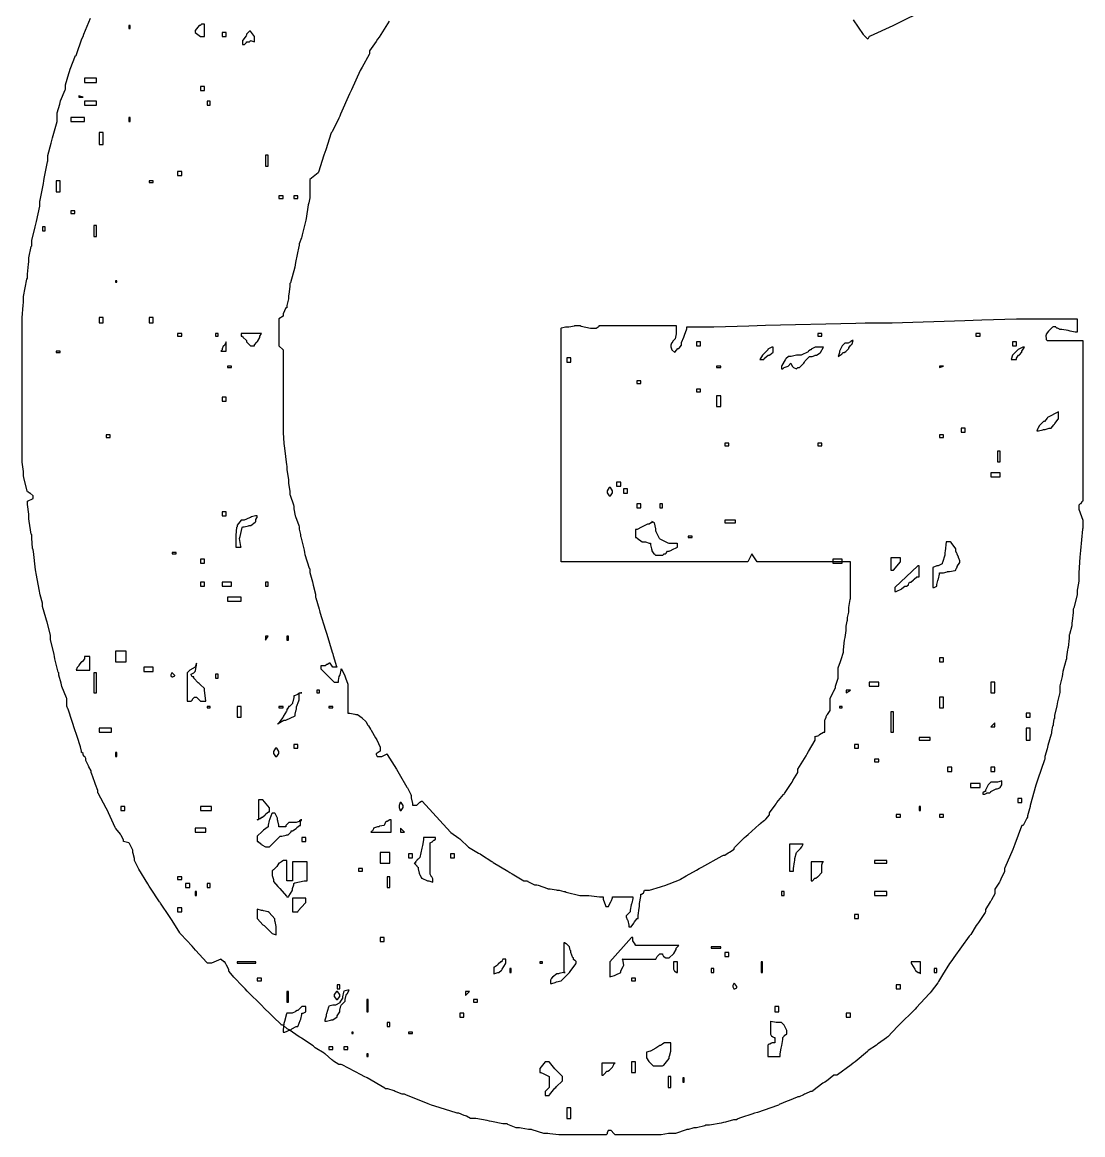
# Model space of a CAD drawing. Extents: x 114 to 248, y 19 to 327.
# Drawn here: x 123.75 to 151.45, y 104.95 to 134 of the extents above; entities that cross this region are included whole.
import ezdxf

# ---------------------------------------------------------------- set-up
doc = ezdxf.new("R2010")
doc.units = 0
doc.header["$MEASUREMENT"] = 0

msp = doc.modelspace()

# ---------------------------------------------------------------- linework, layer by layer
at = {"color": 7}
for points in [[(147.249, 134.286), (146.667, 133.993), (146.579, 133.949), (146.491, 133.905), (145.9, 133.642), (145.874, 133.633), (145.838, 133.562), (145.733, 133.667), (145.723, 133.685), (145.459, 134.065)], [(133.34, 134.029), (133.077, 133.616), (133.033, 133.562), (132.997, 133.5), (132.821, 133.256), (132.821, 133.174), (132.811, 133.157), (132.635, 132.829), (132.608, 132.785), (132.582, 132.741), (132.354, 132.239), (132.328, 132.185), (132.3, 132.133), (132.062, 131.604), (132.045, 131.55), (132.018, 131.498), (131.849, 131.145), (131.833, 131.127), (131.823, 131.111), (131.682, 130.67), (131.656, 130.598), (131.629, 130.528), (131.488, 130.087), (131.48, 130.069), (131.269, 129.892), (131.269, 129.469), (131.269, 129.417), (131.241, 129.285), (131.233, 129.257), (131.224, 129.231), (131.171, 128.878), (131.163, 128.834), (131.153, 128.8), (131.065, 128.447), (131.057, 128.411), (131.047, 128.377), (130.987, 128.218), (130.987, 128.165), (130.977, 128.148), (130.889, 127.732), (130.881, 127.67), (130.871, 127.609), (130.756, 127.194), (130.74, 127.176), (130.74, 127.098), (130.712, 126.904), (130.704, 126.86), (130.704, 126.781), (130.668, 126.602), (130.668, 126.541), (130.642, 126.541), (130.564, 126.384), (130.564, 126.33), (130.458, 126.258), (130.458, 125.553), (130.564, 125.448), (130.564, 123.402), (130.564, 123.288), (130.588, 123.005), (130.598, 122.943), (130.606, 122.882), (130.659, 122.441), (130.668, 122.414), (130.668, 122.326), (130.695, 122.105), (130.704, 122.061), (130.704, 121.965), (130.74, 121.745), (130.74, 121.672), (130.748, 121.656), (130.835, 121.4), (130.845, 121.356), (130.845, 121.295), (130.881, 121.109), (130.881, 121.109), (130.889, 121.092), (130.977, 120.862), (130.987, 120.826), (130.987, 120.766), (131.021, 120.627), (131.021, 120.58), (131.029, 120.563), (131.118, 120.219), (131.127, 120.157), (131.136, 120.104), (131.251, 119.75), (131.269, 119.732), (131.269, 119.636), (131.33, 119.389), (131.34, 119.345), (131.348, 119.301), (131.41, 119.07), (131.41, 118.992), (131.418, 118.976), (131.506, 118.675), (131.516, 118.64), (131.524, 118.595), (131.674, 118.128), (131.692, 118.074), (131.709, 118.022), (131.851, 117.555), (131.869, 117.511), (131.877, 117.467), (131.965, 117.176), (131.975, 117.158), (131.869, 117.158), (131.798, 117.263), (131.78, 117.263), (131.735, 117.238), (131.727, 117.228), (131.709, 117.228), (131.669, 117.192), (131.656, 117.192), (131.55, 117.192), (131.55, 117.122), (131.903, 116.769), (132.009, 116.769), (132.009, 116.814), (132.035, 116.92), (132.045, 116.946), (132.053, 116.964), (132.079, 117.084), (132.079, 117.122), (132.088, 117.114), (132.176, 116.938), (132.185, 116.91), (132.194, 116.884), (132.256, 116.718), (132.256, 116.663), (132.256, 115.958), (132.308, 115.958), (132.441, 115.933), (132.468, 115.923), (132.512, 115.923), (132.635, 115.835), (132.644, 115.817), (132.715, 115.747), (132.723, 115.739), (132.775, 115.65), (132.785, 115.641), (132.793, 115.632), (132.847, 115.544), (132.857, 115.535), (132.865, 115.518), (132.979, 115.316), (132.997, 115.288), (133.014, 115.262), (133.103, 115.076), (133.103, 115.076), (133.103, 114.97), (132.997, 114.899), (132.997, 114.883), (133.023, 114.829), (133.033, 114.829), (133.103, 114.829), (133.148, 114.829), (133.27, 114.891), (133.28, 114.899), (133.288, 114.883), (133.526, 114.494), (133.562, 114.44), (133.597, 114.38), (133.799, 114.027), (133.809, 114.017), (133.817, 114.009), (133.905, 113.833), (133.915, 113.807), (133.915, 113.745), (133.949, 113.605), (133.949, 113.558), (134.056, 113.558), (134.126, 113.63), (134.134, 113.64), (134.18, 113.665), (134.196, 113.665), (134.938, 112.853), (134.946, 112.845), (135.157, 112.695), (135.184, 112.677), (135.21, 112.65), (135.387, 112.475), (135.396, 112.466), (135.405, 112.457), (135.669, 112.308), (135.713, 112.29), (135.748, 112.263), (136.014, 112.087), (136.032, 112.077), (136.048, 112.061), (136.435, 111.831), (136.489, 111.795), (136.551, 111.768), (136.849, 111.584), (136.948, 111.584), (136.956, 111.567), (137.134, 111.478), (137.195, 111.478), (137.229, 111.47), (137.468, 111.381), (137.477, 111.372), (137.538, 111.372), (137.698, 111.347), (137.724, 111.337), (137.776, 111.337), (137.896, 111.301), (137.936, 111.301), (137.962, 111.285), (138.312, 111.195), (138.429, 111.195), (138.552, 111.195), (138.83, 111.161), (138.924, 111.161), (138.924, 111.099), (138.985, 110.94), (138.994, 110.913), (139.065, 110.913), (139.073, 110.931), (139.125, 111.046), (139.135, 111.055), (139.143, 111.064), (139.171, 111.137), (139.171, 111.161), (139.7, 111.161), (139.7, 111.117), (139.672, 111.002), (139.664, 110.985), (139.654, 110.958), (139.63, 110.819), (139.63, 110.772), (139.524, 110.666), (139.524, 110.64), (139.55, 110.57), (139.56, 110.56), (139.568, 110.544), (139.594, 110.424), (139.594, 110.383), (139.63, 110.383), (139.656, 110.383), (139.726, 110.473), (139.736, 110.49), (139.744, 110.508), (139.816, 110.596), (139.84, 110.596), (139.84, 110.676), (139.867, 110.869), (139.876, 110.913), (139.876, 110.993), (139.912, 111.172), (139.912, 111.231), (139.929, 111.231), (139.973, 111.257), (139.983, 111.265), (139.983, 111.283), (140.007, 111.337), (140.017, 111.337), (140.131, 111.337), (140.422, 111.426), (140.476, 111.442), (140.536, 111.46), (140.917, 111.61), (140.935, 111.618), (140.943, 111.628), (141.089, 111.708), (141.358, 111.857), (141.428, 111.901), (141.498, 111.937), (142.028, 112.237), (142.063, 112.254), (142.098, 112.254), (142.187, 112.316), (142.205, 112.324), (142.222, 112.334), (142.346, 112.407), (142.346, 112.43), (142.354, 112.448), (142.619, 112.714), (142.663, 112.748), (142.707, 112.793), (142.998, 113.057), (143.015, 113.065), (143.024, 113.075), (143.14, 113.163), (143.158, 113.171), (143.174, 113.189), (143.264, 113.309), (143.264, 113.348), (143.272, 113.357), (143.412, 113.56), (143.44, 113.594), (143.456, 113.63), (143.633, 113.833), (143.651, 113.841), (143.659, 113.859), (143.836, 114.125), (143.863, 114.16), (143.88, 114.204), (144.004, 114.409), (144.004, 114.476), (144.012, 114.494), (144.224, 114.847), (144.25, 114.899), (144.285, 114.961), (144.463, 115.259), (144.463, 115.358), (144.471, 115.35), (144.559, 115.376), (144.569, 115.394), (144.577, 115.404), (144.676, 115.465), (144.709, 115.465), (144.709, 115.781), (144.718, 115.791), (144.745, 115.852), (144.745, 115.852), (144.745, 115.87), (144.77, 115.923), (144.779, 115.923), (144.851, 116.028), (144.851, 116.31), (144.851, 116.355), (144.912, 116.461), (144.921, 116.487), (144.93, 116.505), (144.992, 116.625), (144.992, 116.663), (145.062, 116.876), (145.062, 117.086), (145.062, 117.148), (145.123, 117.308), (145.132, 117.335), (145.141, 117.361), (145.204, 117.552), (145.204, 117.615), (145.204, 117.615), (145.229, 117.864), (145.238, 117.898), (145.247, 117.934), (145.274, 118.12), (145.274, 118.181), (145.274, 118.234), (145.299, 118.366), (145.308, 118.393), (145.308, 118.455), (145.344, 118.594), (145.344, 118.64), (145.344, 118.719), (145.371, 118.93), (145.38, 118.956), (145.38, 119.908), (142.945, 119.908), (142.805, 120.121), (142.699, 119.908), (137.83, 119.908), (137.83, 126.012), (137.838, 126.022), (137.938, 126.048), (137.972, 126.048), (138.024, 126.048), (138.173, 126.074), (138.183, 126.082), (138.325, 126.082), (138.351, 126.066), (138.595, 126.012), (138.678, 126.012), (138.712, 126.012), (138.738, 126.012), (138.818, 126.066), (138.818, 126.082), (140.829, 126.082), (140.829, 126.038), (140.829, 125.939), (140.829, 125.906), (140.829, 125.862), (140.802, 125.739), (140.794, 125.729), (140.758, 125.695), (140.749, 125.687), (140.722, 125.625), (140.722, 125.625), (140.713, 125.625), (140.688, 125.571), (140.688, 125.553), (140.688, 125.527), (140.722, 125.448), (140.722, 125.448), (140.794, 125.377), (140.802, 125.395), (140.874, 125.483), (140.899, 125.483), (140.907, 125.493), (140.971, 125.566), (140.971, 125.589), (140.971, 125.643), (141.031, 125.775), (141.041, 125.801), (141.049, 125.827), (141.111, 125.993), (141.111, 126.048), (141.286, 126.048), (141.815, 126.053), (142.725, 126.074), (142.945, 126.082), (143.166, 126.092), (145.519, 126.146), (145.767, 126.154), (146.473, 126.154), (148.369, 126.216), (148.59, 126.224), (148.81, 126.234), (149.722, 126.255), (150.275, 126.258), (150.46, 126.258), (151.306, 126.258), (151.306, 125.906), (151.252, 125.906), (151.121, 125.934), (151.095, 125.942), (151.068, 125.951), (150.902, 125.978), (150.848, 125.978), (150.839, 125.987), (150.792, 126.012), (150.777, 126.012), (150.767, 126.012), (150.742, 126.039), (150.742, 126.048), (150.672, 126.048), (150.662, 126.039), (150.574, 125.951), (150.566, 125.942), (150.556, 125.934), (150.496, 125.861), (150.496, 125.835), (150.486, 125.819), (150.493, 125.729), (150.496, 125.729), (150.496, 125.721), (150.52, 125.695), (150.53, 125.695), (151.448, 125.695), (151.448, 121.496), (151.438, 121.496), (151.412, 121.471), (151.412, 121.462), (151.412, 121.462), (151.386, 121.426), (151.378, 121.426), (151.342, 121.392), (151.342, 121.285), (151.448, 121.003), (151.448, 120.79), (151.438, 120.764), (151.386, 120.209), (151.378, 120.121), (151.368, 120.033), (151.342, 119.623), (151.342, 119.485), (151.342, 119.407), (151.314, 119.213), (151.306, 119.169), (151.306, 119.046), (151.217, 118.71), (151.201, 118.674), (151.201, 118.586), (151.173, 118.365), (151.165, 118.321), (151.165, 118.243), (151.103, 118.014), (151.095, 118.004), (151.095, 117.916), (151.068, 117.679), (151.059, 117.651), (151.05, 117.617), (151.025, 117.431), (151.025, 117.369), (151.015, 117.361), (150.927, 117.044), (150.919, 116.982), (150.909, 116.92), (150.848, 116.676), (150.848, 116.593), (150.848, 116.497), (150.785, 116.258), (150.777, 116.204), (150.767, 116.152), (150.706, 115.901), (150.706, 115.817), (150.697, 115.801), (150.672, 115.681), (150.672, 115.641), (150.662, 115.624), (150.636, 115.478), (150.636, 115.429), (150.627, 115.412), (150.538, 115.12), (150.53, 115.076), (150.52, 115.032), (150.46, 114.828), (150.46, 114.759), (150.45, 114.742), (150.274, 114.239), (150.247, 114.16), (150.221, 114.081), (150.079, 113.552), (150.071, 113.524), (150.071, 113.524), (150.009, 113.278), (150.001, 113.242), (149.991, 113.216), (149.892, 113.029), (149.86, 113.029), (149.85, 113.013), (149.674, 112.538), (149.648, 112.466), (149.62, 112.396), (149.41, 111.919), (149.401, 111.901), (149.401, 111.822), (149.312, 111.628), (149.295, 111.584), (149.277, 111.549), (149.155, 111.363), (149.155, 111.301), (149.155, 111.241), (149.065, 111.082), (149.049, 111.055), (149.031, 111.029), (148.908, 110.837), (148.908, 110.772), (148.898, 110.756), (148.722, 110.491), (148.696, 110.455), (148.668, 110.411), (148.528, 110.182), (148.519, 110.173), (148.483, 110.138), (148.078, 109.582), (148.026, 109.502), (147.972, 109.423), (147.782, 109.128), (147.682, 108.956), (147.673, 108.938), (147.664, 108.922), (147.487, 108.692), (147.461, 108.656), (147.434, 108.629), (147.107, 108.277), (147.072, 108.233), (147.037, 108.198), (146.684, 107.845), (146.649, 107.81), (146.614, 107.775), (146.359, 107.509), (146.333, 107.491), (146.323, 107.483), (146.112, 107.333), (146.086, 107.315), (146.058, 107.289), (145.846, 107.148), (145.838, 107.138), (145.828, 107.122), (145.503, 106.857), (145.451, 106.821), (145.397, 106.777), (145.044, 106.513), (145.028, 106.503), (144.948, 106.503), (144.753, 106.354), (144.709, 106.327), (144.665, 106.3), (144.4, 106.098), (144.392, 106.08), (144.338, 106.08), (144.206, 106.019), (144.18, 106.01), (144.152, 105.993), (144.041, 105.94), (144.004, 105.94), (143.994, 105.931), (143.783, 105.843), (143.757, 105.833), (143.729, 105.825), (143.518, 105.737), (143.51, 105.727), (143.474, 105.711), (142.954, 105.534), (142.875, 105.517), (142.803, 105.49), (142.539, 105.402), (142.416, 105.356), (142.416, 105.34), (142.328, 105.34), (142.116, 105.278), (142.063, 105.268), (142.01, 105.252), (141.705, 105.198), (141.604, 105.198), (141.578, 105.181), (141.359, 105.128), (141.288, 105.128), (141.27, 105.12), (141.15, 105.092), (141.111, 105.092), (141.093, 105.076), (140.815, 104.987), (140.722, 104.987), (140.634, 104.987), (140.436, 104.951), (140.37, 104.951), (139.241, 104.951), (139.207, 104.987), (139.135, 105.058), (139.065, 105.058), (139.055, 105.058), (139.03, 105.005), (139.03, 104.987), (139.03, 104.979), (139.003, 104.951), (138.994, 104.951), (137.866, 104.951), (137.768, 104.951), (137.53, 104.979), (137.477, 104.987), (137.371, 104.987), (137.071, 105.076), (137.054, 105.092), (136.974, 105.092), (136.781, 105.12), (136.737, 105.128), (136.657, 105.128), (136.435, 105.217), (136.419, 105.234), (136.303, 105.234), (136.012, 105.296), (135.96, 105.304), (135.898, 105.322), (135.6, 105.374), (135.503, 105.374), (135.459, 105.374), (135.352, 105.436), (135.326, 105.445), (135.298, 105.454), (135.159, 105.517), (135.114, 105.517), (135.086, 105.526), (134.533, 105.701), (134.444, 105.727), (134.356, 105.755), (133.773, 105.993), (133.739, 106.01), (133.677, 106.01), (133.517, 106.072), (133.49, 106.08), (133.464, 106.098), (133.299, 106.15), (133.244, 106.15), (133.226, 106.168), (132.759, 106.434), (132.68, 106.469), (132.608, 106.513), (132.106, 106.777), (132.079, 106.785), (132.026, 106.785), (131.885, 106.875), (131.869, 106.892), (131.841, 106.91), (131.665, 107.06), (131.656, 107.068), (131.638, 107.078), (131.4, 107.218), (131.374, 107.244), (131.348, 107.272), (131.047, 107.474), (131.021, 107.491), (130.985, 107.509), (130.721, 107.687), (130.704, 107.703), (130.677, 107.721), (130.565, 107.81), (130.528, 107.81), (130.518, 107.827), (130.307, 108.03), (130.281, 108.056), (130.254, 108.084), (130.043, 108.286), (130.035, 108.303), (130.017, 108.321), (129.628, 108.701), (129.576, 108.762), (129.514, 108.824), (129.284, 109.07), (129.161, 109.212), (129.153, 109.221), (129.153, 109.265), (129.089, 109.379), (129.081, 109.397), (129.071, 109.407), (129.046, 109.467), (129.046, 109.467), (129.019, 109.467), (128.948, 109.529), (128.94, 109.538), (128.882, 109.506), (128.698, 109.433), (128.615, 109.431), (128.588, 109.431), (128.588, 109.431), (128.578, 109.449), (128.279, 109.768), (128.235, 109.82), (128.191, 109.874), (127.899, 110.191), (127.882, 110.207), (127.872, 110.225), (127.67, 110.544), (127.635, 110.596), (127.599, 110.649), (127.361, 111.002), (127.353, 111.019), (127.343, 111.037), (127.105, 111.39), (127.07, 111.442), (127.035, 111.504), (126.796, 111.884), (126.788, 111.901), (126.683, 112.113), (126.683, 112.167), (126.655, 112.298), (126.647, 112.324), (126.647, 112.386), (126.558, 112.554), (126.541, 112.572), (126.401, 112.606), (126.401, 112.65), (126.339, 112.766), (126.33, 112.783), (126.321, 112.801), (126.197, 112.951), (126.188, 112.959), (126.179, 112.977), (126.004, 113.357), (125.978, 113.418), (125.95, 113.48), (125.738, 113.869), (125.729, 113.877), (125.729, 113.939), (125.668, 114.098), (125.659, 114.124), (125.65, 114.151), (125.561, 114.39), (125.553, 114.406), (125.553, 114.45), (125.491, 114.556), (125.483, 114.583), (125.473, 114.601), (125.413, 114.72), (125.413, 114.759), (125.413, 114.777), (125.385, 114.829), (125.377, 114.829), (125.367, 114.829), (125.342, 114.883), (125.342, 114.899), (125.342, 114.909), (125.315, 114.935), (125.306, 114.935), (125.306, 114.971), (125.275, 115.077), (125.192, 115.35), (125.166, 115.429), (125.138, 115.5), (124.962, 116.038), (124.954, 116.064), (124.944, 116.073), (124.919, 116.146), (124.919, 116.17), (124.919, 116.346), (124.909, 116.364), (124.786, 116.655), (124.777, 116.699), (124.768, 116.743), (124.707, 116.949), (124.707, 117.016), (124.697, 117.034), (124.609, 117.379), (124.601, 117.439), (124.591, 117.493), (124.503, 117.846), (124.495, 117.864), (124.495, 117.996), (124.406, 118.34), (124.39, 118.393), (124.372, 118.447), (124.284, 118.746), (124.284, 118.746), (124.284, 118.834), (124.222, 119.054), (124.214, 119.098), (124.204, 119.143), (124.116, 119.61), (124.108, 119.662), (124.098, 119.706), (124.045, 120.183), (124.037, 120.227), (124.027, 120.271), (124.001, 120.529), (124.001, 120.614), (123.992, 120.632), (123.939, 120.977), (123.931, 121.039), (123.931, 121.153), (123.895, 121.411), (123.895, 121.496), (124.037, 121.568), (124.037, 121.638), (123.965, 121.708), (123.948, 121.708), (123.904, 121.736), (123.895, 121.744), (123.886, 121.762), (123.797, 122.107), (123.789, 122.167), (123.789, 122.273), (123.755, 122.512), (123.755, 122.59), (123.755, 126.154), (123.755, 126.286), (123.779, 126.613), (123.789, 126.683), (123.789, 126.842), (123.877, 127.291), (123.895, 127.317), (123.895, 127.423), (123.921, 127.689), (123.931, 127.742), (123.931, 127.847), (123.992, 128.148), (124.001, 128.165), (124.001, 128.306), (124.09, 128.658), (124.108, 128.728), (124.124, 128.8), (124.214, 129.197), (124.214, 129.329), (124.222, 129.355), (124.309, 129.796), (124.318, 129.858), (124.327, 129.92), (124.415, 130.361), (124.424, 130.387), (124.424, 130.52), (124.513, 130.846), (124.531, 130.917), (124.547, 130.987), (124.671, 131.41), (124.671, 131.55), (124.671, 131.638), (124.733, 131.859), (124.743, 131.903), (124.751, 131.947), (124.874, 132.239), (124.883, 132.256), (124.883, 132.372), (124.972, 132.662), (124.99, 132.715), (125.006, 132.777), (125.148, 133.13), (125.166, 133.138), (125.174, 133.156), (125.315, 133.572), (125.342, 133.633), (125.359, 133.695), (125.535, 134.109)]]:
    msp.add_lwpolyline(points, dxfattribs=at)
for points in [[(128.411, 133.633), (128.517, 133.633), (128.517, 133.949), (128.447, 133.949), (128.437, 133.949), (128.411, 133.925), (128.411, 133.915), (128.375, 133.915), (128.271, 133.783), (128.271, 133.739), (128.411, 133.633)], [(126.541, 133.843), (126.577, 133.843), (126.577, 133.915), (126.541, 133.915), (126.541, 133.843)], [(128.976, 133.633), (129.081, 133.633), (129.081, 133.739), (128.976, 133.739), (128.976, 133.633)], [(129.716, 133.773), (129.689, 133.773), (129.61, 133.695), (129.61, 133.667), (129.6, 133.651), (129.514, 133.536), (129.505, 133.526), (129.505, 133.42), (129.54, 133.42), (129.556, 133.42), (129.61, 133.474), (129.61, 133.49), (129.682, 133.49), (129.69, 133.49), (129.716, 133.518), (129.716, 133.526), (129.822, 133.49), (129.822, 133.633), (129.716, 133.773)], [(125.377, 132.432), (125.695, 132.432), (125.695, 132.538), (125.377, 132.538), (125.377, 132.432)], [(128.411, 132.221), (128.517, 132.221), (128.517, 132.328), (128.411, 132.328), (128.411, 132.221)], [(125.236, 132.045), (125.342, 132.045), (125.236, 132.079), (125.236, 132.045)], [(125.377, 131.833), (125.695, 131.833), (125.695, 131.939), (125.377, 131.939), (125.377, 131.833)], [(128.588, 131.833), (128.658, 131.833), (128.658, 131.939), (128.588, 131.939), (128.588, 131.833)], [(125.024, 131.41), (125.377, 131.41), (125.377, 131.516), (125.024, 131.516), (125.024, 131.41)], [(126.541, 131.41), (126.577, 131.41), (126.577, 131.516), (126.541, 131.516), (126.541, 131.41)], [(125.765, 130.81), (125.871, 130.81), (125.871, 131.127), (125.765, 131.127), (125.765, 130.81)], [(130.105, 130.245), (130.175, 130.245), (130.175, 130.528), (130.105, 130.528), (130.105, 130.245)], [(127.812, 129.999), (127.918, 129.999), (127.918, 130.105), (127.812, 130.105), (127.812, 129.999)], [(124.637, 129.576), (124.743, 129.576), (124.743, 129.858), (124.637, 129.858), (124.637, 129.576)], [(127.07, 129.822), (127.176, 129.822), (127.176, 129.858), (127.07, 129.858), (127.07, 129.822)], [(130.458, 129.399), (130.564, 129.399), (130.564, 129.469), (130.458, 129.469), (130.458, 129.399)], [(130.845, 129.399), (130.951, 129.399), (130.951, 129.469), (130.845, 129.469), (130.845, 129.399)], [(125.024, 129.01), (125.13, 129.01), (125.13, 129.081), (125.024, 129.081), (125.024, 129.01)], [(124.284, 128.552), (124.354, 128.552), (124.354, 128.658), (124.284, 128.658), (124.284, 128.552)], [(125.625, 128.411), (125.695, 128.411), (125.695, 128.694), (125.625, 128.694), (125.625, 128.411)], [(126.188, 127.212), (126.224, 127.212), (126.224, 127.247), (126.188, 127.247), (126.188, 127.212)], [(125.765, 126.154), (125.871, 126.154), (125.871, 126.294), (125.765, 126.294), (125.765, 126.154)], [(127.07, 126.154), (127.176, 126.154), (127.176, 126.294), (127.07, 126.294), (127.07, 126.154)], [(127.812, 125.801), (127.918, 125.801), (127.918, 125.871), (127.812, 125.871), (127.812, 125.801)], [(128.8, 125.801), (128.87, 125.801), (128.87, 125.871), (128.8, 125.871), (128.8, 125.801)], [(129.505, 125.801), (129.514, 125.783), (129.61, 125.691), (129.61, 125.659), (129.618, 125.651), (129.707, 125.563), (129.716, 125.553), (129.822, 125.553), (129.822, 125.581), (129.883, 125.651), (129.892, 125.659), (129.901, 125.669), (129.963, 125.768), (129.963, 125.801), (129.999, 125.871), (129.469, 125.871), (129.469, 125.801), (129.505, 125.801)], [(144.533, 125.801), (144.639, 125.801), (144.639, 125.871), (144.533, 125.871), (144.533, 125.801)], [(148.66, 125.801), (148.766, 125.801), (148.766, 125.871), (148.66, 125.871), (148.66, 125.801)], [(129.081, 125.659), (129.071, 125.643), (129.026, 125.553), (129.01, 125.553), (129.001, 125.545), (128.976, 125.473), (128.976, 125.448), (128.94, 125.413), (129.081, 125.413), (129.081, 125.659)], [(141.358, 125.553), (141.464, 125.553), (141.464, 125.659), (141.358, 125.659), (141.358, 125.553)], [(143.368, 125.519), (143.333, 125.519), (143.228, 125.466), (143.228, 125.448), (143.158, 125.377), (143.087, 125.306), (143.015, 125.2), (143.122, 125.2), (143.13, 125.218), (143.229, 125.306), (143.264, 125.306), (143.28, 125.316), (143.368, 125.389), (143.368, 125.413), (143.368, 125.519)], [(144.675, 125.519), (144.631, 125.519), (144.531, 125.519), (144.498, 125.519), (144.463, 125.519), (144.356, 125.466), (144.356, 125.448), (144.338, 125.448), (144.294, 125.422), (144.286, 125.413), (144.277, 125.396), (144.099, 125.306), (144.04, 125.306), (143.977, 125.306), (143.838, 125.272), (143.793, 125.272), (143.765, 125.272), (143.695, 125.21), (143.687, 125.2), (143.677, 125.184), (143.589, 125.042), (143.581, 125.024), (143.581, 124.954), (143.617, 124.954), (143.651, 124.99), (143.757, 125.024), (143.827, 125.096), (143.863, 125.024), (143.897, 124.99), (143.969, 124.954), (144.004, 124.99), (144.048, 124.99), (144.162, 125.104), (144.18, 125.13), (144.197, 125.157), (144.316, 125.272), (144.356, 125.272), (144.382, 125.272), (144.453, 125.298), (144.463, 125.306), (144.497, 125.306), (144.593, 125.368), (144.603, 125.377), (144.675, 125.519)], [(145.451, 125.695), (145.433, 125.695), (145.389, 125.669), (145.38, 125.659), (145.38, 125.659), (145.326, 125.625), (145.308, 125.625), (145.238, 125.625), (145.168, 125.553), (145.159, 125.537), (145.098, 125.417), (145.098, 125.377), (145.062, 125.272), (145.168, 125.342), (145.168, 125.352), (145.194, 125.377), (145.204, 125.377), (145.22, 125.377), (145.264, 125.404), (145.274, 125.413), (145.344, 125.483), (145.344, 125.501), (145.371, 125.553), (145.38, 125.553), (145.38, 125.563), (145.405, 125.589), (145.415, 125.589), (145.423, 125.607), (145.451, 125.695), (145.451, 125.695)], [(149.931, 125.519), (149.886, 125.519), (149.762, 125.458), (149.754, 125.448), (149.684, 125.377), (149.614, 125.306), (149.578, 125.2), (149.718, 125.2), (149.718, 125.228), (149.772, 125.306), (149.79, 125.306), (149.798, 125.316), (149.86, 125.389), (149.86, 125.413), (149.931, 125.519)], [(149.614, 125.553), (149.718, 125.553), (149.718, 125.659), (149.614, 125.659), (149.614, 125.553)], [(124.637, 125.377), (124.743, 125.377), (124.743, 125.413), (124.637, 125.413), (124.637, 125.377)], [(137.972, 125.13), (138.077, 125.13), (138.077, 125.236), (137.972, 125.236), (137.972, 125.13)], [(129.117, 124.99), (129.223, 124.99), (129.223, 125.024), (129.117, 125.024), (129.117, 124.99)], [(141.887, 124.99), (141.993, 124.99), (141.993, 125.024), (141.887, 125.024), (141.887, 124.99)], [(147.708, 124.99), (147.814, 125.024), (147.708, 125.024), (147.708, 124.99)], [(139.806, 124.567), (139.912, 124.567), (139.912, 124.637), (139.806, 124.637), (139.806, 124.567)], [(141.358, 124.354), (141.464, 124.354), (141.464, 124.424), (141.358, 124.424), (141.358, 124.354)], [(128.976, 124.108), (129.081, 124.108), (129.081, 124.214), (128.976, 124.214), (128.976, 124.108)], [(141.887, 123.965), (141.993, 123.965), (141.993, 124.248), (141.887, 124.248), (141.887, 123.965)], [(150.53, 123.685), (150.52, 123.667), (150.447, 123.578), (150.424, 123.578), (150.414, 123.57), (150.327, 123.482), (150.319, 123.472), (150.309, 123.464), (150.283, 123.402), (150.283, 123.402), (150.274, 123.394), (150.247, 123.332), (150.247, 123.332), (150.291, 123.332), (150.406, 123.358), (150.424, 123.366), (150.468, 123.366), (150.567, 123.402), (150.6, 123.402), (150.627, 123.402), (150.697, 123.49), (150.706, 123.508), (150.715, 123.526), (150.803, 123.64), (150.813, 123.649), (150.813, 123.825), (150.53, 123.685)], [(125.942, 123.155), (126.048, 123.155), (126.048, 123.226), (125.942, 123.226), (125.942, 123.155)], [(147.708, 123.155), (147.814, 123.155), (147.814, 123.226), (147.708, 123.226), (147.708, 123.155)], [(148.273, 123.296), (148.379, 123.296), (148.379, 123.402), (148.273, 123.402), (148.273, 123.296)], [(142.099, 122.943), (142.205, 122.943), (142.205, 123.013), (142.099, 123.013), (142.099, 122.943)], [(144.533, 122.943), (144.639, 122.943), (144.639, 123.013), (144.533, 123.013), (144.533, 122.943)], [(149.225, 122.52), (149.295, 122.52), (149.295, 122.803), (149.225, 122.803), (149.225, 122.52)], [(149.049, 122.131), (149.295, 122.131), (149.295, 122.238), (149.049, 122.238), (149.049, 122.131)], [(139.101, 121.849), (139.083, 121.849), (139.03, 121.77), (139.03, 121.744), (139.03, 121.718), (139.083, 121.638), (139.101, 121.638), (139.117, 121.638), (139.171, 121.718), (139.171, 121.744), (139.171, 121.77), (139.117, 121.849), (139.101, 121.849)], [(139.277, 121.885), (139.383, 121.885), (139.383, 121.991), (139.277, 121.991), (139.277, 121.885)], [(139.453, 121.708), (139.56, 121.708), (139.56, 121.815), (139.453, 121.815), (139.453, 121.708)], [(128.976, 121.109), (129.081, 121.109), (129.081, 121.215), (128.976, 121.215), (128.976, 121.109)], [(139.806, 121.32), (139.912, 121.32), (139.912, 121.426), (139.806, 121.426), (139.806, 121.32)], [(140.406, 121.32), (140.476, 121.32), (140.476, 121.426), (140.406, 121.426), (140.406, 121.32)], [(129.892, 121.109), (129.848, 121.109), (129.742, 121.083), (129.716, 121.073), (129.689, 121.065), (129.551, 121.003), (129.505, 121.003), (129.469, 121.003), (129.363, 120.87), (129.363, 120.826), (129.354, 120.81), (129.329, 120.612), (129.329, 120.544), (129.329, 120.483), (129.329, 120.344), (129.329, 120.297), (129.469, 120.297), (129.46, 120.315), (129.424, 120.518), (129.433, 120.544), (129.442, 120.571), (129.496, 120.81), (129.505, 120.826), (129.55, 120.826), (129.664, 120.854), (129.682, 120.862), (129.726, 120.862), (129.84, 120.951), (129.858, 120.967), (129.858, 121.003), (129.858, 121.021), (129.883, 121.065), (129.892, 121.073), (129.892, 121.073), (129.892, 121.101), (129.892, 121.109)], [(139.806, 120.544), (139.814, 120.527), (139.94, 120.438), (139.983, 120.438), (140.027, 120.438), (140.126, 120.403), (140.159, 120.403), (140.159, 120.359), (140.184, 120.255), (140.193, 120.227), (140.193, 120.201), (140.247, 120.121), (140.265, 120.121), (140.265, 120.113), (140.29, 120.085), (140.299, 120.085), (140.476, 120.085), (140.484, 120.085), (140.512, 120.113), (140.512, 120.121), (140.546, 120.121), (140.554, 120.121), (140.582, 120.148), (140.582, 120.157), (140.582, 120.157), (140.608, 120.191), (140.618, 120.191), (140.644, 120.191), (140.713, 120.219), (140.722, 120.227), (140.865, 120.297), (140.865, 120.403), (140.855, 120.395), (140.644, 120.395), (140.618, 120.403), (140.59, 120.413), (140.414, 120.501), (140.406, 120.51), (140.396, 120.519), (140.308, 120.694), (140.299, 120.72), (140.299, 120.774), (140.265, 120.933), (140.265, 120.933), (140.193, 120.967), (140.193, 120.933), (140.176, 120.933), (140.131, 120.906), (140.123, 120.897), (140.079, 120.897), (139.963, 120.836), (139.947, 120.826), (139.929, 120.818), (139.809, 120.756), (139.77, 120.756), (139.77, 120.544), (139.806, 120.544)], [(142.099, 120.933), (142.382, 120.933), (142.382, 121.003), (142.099, 121.003), (142.099, 120.933)], [(141.147, 120.544), (141.252, 120.544), (141.252, 120.58), (141.147, 120.58), (141.147, 120.544)], [(147.567, 119.239), (147.638, 119.275), (147.638, 119.319), (147.664, 119.425), (147.673, 119.451), (147.682, 119.469), (147.708, 119.589), (147.708, 119.628), (147.778, 119.628), (147.812, 119.628), (147.91, 119.654), (147.92, 119.662), (147.972, 119.662), (148.113, 119.689), (148.131, 119.698), (148.131, 119.716), (148.157, 119.768), (148.167, 119.768), (148.167, 119.786), (148.193, 119.83), (148.203, 119.838), (148.203, 119.838), (148.237, 119.892), (148.237, 119.908), (148.237, 119.936), (148.211, 120.007), (148.203, 120.015), (148.203, 120.042), (148.167, 120.101), (148.167, 120.121), (148.157, 120.13), (148.131, 120.191), (148.131, 120.191), (148.131, 120.253), (148.016, 120.421), (147.99, 120.438), (147.884, 120.438), (147.884, 120.438), (147.858, 120.192), (147.85, 120.157), (147.85, 120.086), (147.786, 119.892), (147.778, 119.874), (147.778, 119.858), (147.69, 119.814), (147.673, 119.804), (147.638, 119.804), (147.531, 119.768), (147.531, 119.768), (147.531, 119.239), (147.567, 119.239)], [(127.67, 120.121), (127.776, 120.121), (127.776, 120.157), (127.67, 120.157), (127.67, 120.121)], [(146.439, 119.698), (146.509, 119.698), (146.685, 119.908), (146.685, 120.015), (146.439, 120.015), (146.439, 119.698)], [(128.411, 119.874), (128.517, 119.874), (128.517, 119.98), (128.411, 119.98), (128.411, 119.874)], [(144.921, 119.874), (145.168, 119.874), (145.168, 119.98), (144.921, 119.98), (144.921, 119.874)], [(146.579, 119.133), (146.72, 119.203), (146.728, 119.213), (146.801, 119.275), (146.826, 119.275), (146.842, 119.275), (146.886, 119.301), (146.896, 119.309), (146.896, 119.327), (146.922, 119.379), (146.932, 119.379), (146.958, 119.379), (147.028, 119.443), (147.038, 119.451), (147.046, 119.461), (147.119, 119.521), (147.144, 119.521), (147.179, 119.521), (147.179, 119.804), (147.144, 119.804), (146.543, 119.239), (146.543, 119.133), (146.579, 119.133)], [(128.411, 119.275), (128.517, 119.275), (128.517, 119.379), (128.411, 119.379), (128.411, 119.275)], [(128.976, 119.275), (129.223, 119.275), (129.223, 119.379), (128.976, 119.379), (128.976, 119.275)], [(130.105, 119.275), (130.175, 119.275), (130.175, 119.379), (130.105, 119.379), (130.105, 119.275)], [(129.117, 118.886), (129.469, 118.886), (129.469, 118.992), (129.117, 118.992), (129.117, 118.886)], [(130.105, 117.864), (130.175, 117.968), (130.105, 117.968), (130.105, 117.864)], [(130.668, 117.864), (130.704, 117.864), (130.704, 117.968), (130.668, 117.968), (130.668, 117.864)], [(125.377, 117.405), (125.377, 117.379), (125.323, 117.299), (125.306, 117.299), (125.297, 117.29), (125.236, 117.217), (125.236, 117.192), (125.2, 117.158), (125.191, 117.15), (125.166, 117.086), (125.166, 117.086), (125.519, 117.086), (125.519, 117.439), (125.377, 117.439), (125.377, 117.405)], [(126.188, 117.299), (126.471, 117.299), (126.471, 117.581), (126.188, 117.581), (126.188, 117.299)], [(147.708, 117.299), (147.814, 117.299), (147.814, 117.405), (147.708, 117.405), (147.708, 117.299)], [(126.93, 117.052), (127.176, 117.052), (127.176, 117.158), (126.93, 117.158), (126.93, 117.052)], [(128.271, 117.158), (128.129, 117.086), (128.058, 117.016), (128.058, 116.276), (128.165, 116.276), (128.199, 116.31), (128.199, 116.328), (128.253, 116.381), (128.271, 116.381), (128.305, 116.381), (128.375, 116.31), (128.411, 116.276), (128.552, 116.276), (128.517, 116.557), (128.517, 116.601), (128.402, 116.707), (128.375, 116.733), (128.349, 116.751), (128.235, 116.871), (128.235, 116.91), (128.199, 116.91), (128.189, 116.91), (128.165, 116.964), (128.165, 116.982), (128.235, 117.016), (128.271, 117.052), (128.279, 117.07), (128.305, 117.215), (128.305, 117.263), (128.271, 117.158)], [(125.625, 116.487), (125.695, 116.487), (125.695, 117.016), (125.625, 117.016), (125.625, 116.487)], [(127.67, 117.016), (127.66, 117.016), (127.635, 116.964), (127.635, 116.946), (127.635, 116.938), (127.669, 116.91), (127.67, 116.91), (127.688, 116.91), (127.742, 116.938), (127.742, 116.946), (127.742, 116.946), (127.678, 117.008), (127.67, 117.016)], [(128.8, 116.876), (128.87, 116.876), (128.87, 116.982), (128.8, 116.982), (128.8, 116.876)], [(131.446, 116.487), (131.516, 116.487), (131.516, 116.557), (131.446, 116.557), (131.446, 116.487)], [(145.274, 116.487), (145.38, 116.557), (145.274, 116.557), (145.274, 116.487)], [(145.874, 116.663), (146.12, 116.663), (146.12, 116.769), (145.874, 116.769), (145.874, 116.663)], [(149.049, 116.487), (149.155, 116.487), (149.155, 116.769), (149.049, 116.769), (149.049, 116.487)], [(131.057, 116.487), (131.029, 116.487), (130.951, 116.462), (130.951, 116.453), (130.941, 116.444), (130.868, 116.417), (130.845, 116.417), (130.845, 116.373), (130.818, 116.258), (130.81, 116.24), (130.81, 116.214), (130.73, 116.134), (130.704, 116.134), (130.704, 116.118), (130.677, 116.064), (130.668, 116.064), (130.668, 116.028), (130.659, 116.012), (130.572, 115.87), (130.564, 115.852), (130.554, 115.835), (130.438, 115.685), (130.422, 115.675), (130.438, 115.693), (130.584, 115.781), (130.634, 115.781), (130.881, 115.888), (130.881, 115.932), (130.907, 116.047), (130.917, 116.064), (130.917, 116.126), (130.977, 116.284), (130.987, 116.31), (130.987, 116.487), (131.057, 116.487)], [(147.708, 116.1), (147.814, 116.1), (147.814, 116.381), (147.708, 116.381), (147.708, 116.1)], [(128.588, 116.1), (128.658, 116.1), (128.658, 116.134), (128.588, 116.134), (128.588, 116.1)], [(129.363, 115.852), (129.469, 115.852), (129.469, 116.134), (129.363, 116.134), (129.363, 115.852)], [(130.458, 116.1), (130.564, 116.1), (130.564, 116.134), (130.458, 116.134), (130.458, 116.1)], [(131.763, 116.1), (131.869, 116.1), (131.869, 116.134), (131.763, 116.134), (131.763, 116.1)], [(145.098, 116.1), (145.168, 116.1), (145.168, 116.134), (145.098, 116.134), (145.098, 116.1)], [(146.439, 115.465), (146.509, 115.465), (146.509, 115.994), (146.439, 115.994), (146.439, 115.465)], [(149.967, 115.852), (150.071, 115.852), (150.071, 115.958), (149.967, 115.958), (149.967, 115.852)], [(149.049, 115.605), (149.155, 115.605), (149.155, 115.711), (149.049, 115.605)], [(125.765, 115.465), (126.082, 115.465), (126.082, 115.571), (125.765, 115.571), (125.765, 115.465)], [(149.967, 115.252), (150.071, 115.252), (150.071, 115.571), (149.967, 115.571), (149.967, 115.252)], [(130.845, 115.042), (130.951, 115.042), (130.951, 115.146), (130.845, 115.146), (130.845, 115.042)], [(145.485, 115.042), (145.591, 115.042), (145.591, 115.146), (145.485, 115.146), (145.485, 115.042)], [(147.179, 115.252), (147.461, 115.252), (147.461, 115.322), (147.179, 115.322), (147.179, 115.252)], [(126.188, 114.829), (126.224, 114.829), (126.224, 114.935), (126.188, 114.935), (126.188, 114.829)], [(130.387, 115.042), (130.369, 115.042), (130.315, 114.963), (130.315, 114.935), (130.315, 114.909), (130.369, 114.829), (130.387, 114.829), (130.404, 114.829), (130.458, 114.909), (130.458, 114.935), (130.458, 114.963), (130.404, 115.042), (130.387, 115.042)], [(146.014, 114.689), (146.12, 114.689), (146.12, 114.759), (146.014, 114.759), (146.014, 114.689)], [(147.92, 114.44), (148.026, 114.44), (148.026, 114.547), (147.92, 114.547), (147.92, 114.44)], [(149.049, 114.44), (149.155, 114.44), (149.155, 114.547), (149.049, 114.547), (149.049, 114.44)], [(149.331, 114.194), (149.321, 114.186), (149.222, 114.16), (149.189, 114.16), (149.049, 114.16), (148.978, 114.088), (148.969, 114.071), (148.908, 113.951), (148.908, 113.911), (148.89, 113.911), (148.845, 113.887), (148.836, 113.877), (148.836, 113.841), (148.872, 113.841), (148.889, 113.841), (148.942, 113.869), (148.942, 113.877), (149.013, 113.877), (149.021, 113.877), (149.049, 113.903), (149.049, 113.911), (149.189, 113.983), (149.215, 113.983), (149.286, 114.009), (149.295, 114.017), (149.331, 114.088), (149.331, 114.194)], [(148.519, 114.017), (148.766, 114.017), (148.766, 114.124), (148.519, 114.124), (148.519, 114.017)], [(129.892, 113.171), (129.963, 113.206), (129.971, 113.206), (129.999, 113.234), (129.999, 113.242), (130.025, 113.242), (130.095, 113.304), (130.105, 113.312), (130.113, 113.33), (130.186, 113.382), (130.211, 113.382), (130.211, 113.488), (130.035, 113.701), (129.928, 113.701), (129.928, 113.171), (129.892, 113.171)], [(133.633, 113.63), (133.623, 113.63), (133.597, 113.552), (133.597, 113.524), (133.597, 113.498), (133.623, 113.418), (133.633, 113.418), (133.649, 113.418), (133.703, 113.498), (133.703, 113.524), (133.703, 113.552), (133.649, 113.63), (133.633, 113.63)], [(149.754, 113.63), (149.86, 113.63), (149.86, 113.735), (149.754, 113.735), (149.754, 113.63)], [(126.33, 113.418), (126.435, 113.418), (126.435, 113.524), (126.33, 113.524), (126.33, 113.418)], [(128.411, 113.418), (128.694, 113.418), (128.694, 113.524), (128.411, 113.524), (128.411, 113.418)], [(129.892, 112.606), (129.919, 112.606), (129.989, 112.546), (129.999, 112.536), (130.007, 112.52), (130.106, 112.466), (130.139, 112.466), (130.211, 112.466), (130.492, 112.748), (130.536, 112.748), (130.651, 112.775), (130.668, 112.783), (130.695, 112.783), (130.774, 112.863), (130.774, 112.889), (130.809, 112.889), (130.907, 112.951), (130.917, 112.959), (130.925, 112.977), (130.996, 113.029), (131.021, 113.029), (131.021, 113.101), (131.021, 113.119), (131.047, 113.171), (131.057, 113.171), (131.039, 113.171), (130.995, 113.145), (130.987, 113.135), (130.987, 113.135), (130.907, 113.101), (130.881, 113.101), (130.74, 113.101), (130.712, 113.101), (130.634, 113.023), (130.634, 112.995), (130.458, 112.995), (130.458, 113.039), (130.43, 113.145), (130.422, 113.171), (130.422, 113.216), (130.36, 113.339), (130.351, 113.348), (130.281, 113.348), (130.271, 113.339), (130.219, 113.199), (130.211, 113.171), (130.201, 113.155), (130.175, 113.035), (130.175, 112.995), (130.175, 112.995), (130.051, 112.907), (130.035, 112.889), (130.017, 112.872), (129.892, 112.752), (129.892, 112.713), (129.892, 112.606)], [(146.579, 113.242), (146.685, 113.242), (146.685, 113.312), (146.579, 113.312), (146.579, 113.242)], [(147.179, 113.418), (147.215, 113.418), (147.215, 113.524), (147.179, 113.524), (147.179, 113.418)], [(147.708, 113.242), (147.814, 113.242), (147.814, 113.312), (147.708, 113.312), (147.708, 113.242)], [(133.35, 113.171), (133.28, 113.135), (133.27, 113.135), (133.244, 113.111), (133.244, 113.101), (133.234, 113.093), (133.21, 113.029), (133.21, 113.029), (133.21, 113.029), (133.084, 113.005), (133.067, 112.995), (133.032, 112.995), (132.927, 112.959), (132.927, 112.959), (132.927, 112.943), (132.9, 112.889), (132.891, 112.889), (132.857, 112.853), (133.386, 112.853), (133.386, 113.171), (133.35, 113.171)], [(128.271, 112.853), (128.552, 112.853), (128.552, 112.959), (128.271, 112.959), (128.271, 112.853)], [(133.633, 112.853), (133.739, 112.853), (133.633, 112.959), (133.633, 112.853)], [(131.057, 112.606), (131.163, 112.606), (131.163, 112.713), (131.057, 112.713), (131.057, 112.606)], [(133.985, 112.043), (134.056, 111.971), (134.056, 111.963), (134.082, 111.937), (134.092, 111.937), (134.092, 111.893), (134.116, 111.778), (134.126, 111.76), (134.134, 111.744), (134.18, 111.654), (134.196, 111.654), (134.204, 111.646), (134.32, 111.593), (134.338, 111.584), (134.372, 111.584), (134.479, 111.548), (134.479, 111.548), (134.479, 111.618), (134.479, 111.636), (134.452, 111.69), (134.444, 111.69), (134.408, 111.76), (134.408, 112.572), (134.479, 112.606), (134.479, 112.616), (134.505, 112.642), (134.515, 112.642), (134.515, 112.642), (134.549, 112.668), (134.549, 112.677), (134.549, 112.713), (134.232, 112.713), (134.232, 112.652), (134.204, 112.502), (134.196, 112.466), (134.186, 112.431), (134.134, 112.193), (134.126, 112.183), (134.092, 112.147), (134.082, 112.147), (134.056, 112.123), (134.056, 112.113), (134.056, 112.113), (134.028, 112.077), (134.02, 112.077), (134.02, 112.043), (133.985, 112.043)], [(143.793, 111.831), (143.897, 111.831), (143.897, 111.902), (143.924, 112.079), (143.933, 112.113), (143.933, 112.167), (143.969, 112.324), (143.969, 112.324), (144.074, 112.43), (144.11, 112.466), (144.146, 112.536), (143.793, 112.536), (143.793, 111.831)], [(133.103, 112.043), (133.35, 112.043), (133.35, 112.324), (133.103, 112.324), (133.103, 112.043)], [(133.843, 112.183), (133.949, 112.183), (133.949, 112.29), (133.843, 112.29), (133.843, 112.183)], [(134.938, 112.183), (135.044, 112.183), (135.044, 112.29), (134.938, 112.29), (134.938, 112.183)], [(130.315, 111.618), (130.315, 111.566), (130.43, 111.435), (130.458, 111.408), (130.484, 111.381), (130.659, 111.179), (130.668, 111.161), (130.704, 111.161), (130.712, 111.179), (130.8, 111.319), (130.81, 111.337), (130.81, 111.381), (130.845, 111.481), (130.845, 111.514), (130.871, 111.531), (131.115, 111.584), (131.197, 111.584), (131.197, 112.077), (130.81, 112.077), (130.81, 111.584), (130.668, 111.584), (130.668, 112.113), (130.598, 112.113), (130.58, 112.113), (130.536, 112.087), (130.528, 112.077), (130.528, 112.077), (130.474, 112.043), (130.458, 112.043), (130.458, 112.043), (130.404, 111.955), (130.387, 111.937), (130.315, 111.867), (130.306, 111.867), (130.281, 111.84), (130.281, 111.831), (130.281, 111.724), (130.315, 111.618)], [(132.538, 111.831), (132.644, 111.831), (132.644, 111.901), (132.538, 111.901), (132.538, 111.831)], [(144.392, 111.584), (144.427, 111.618), (144.427, 111.628), (144.453, 111.654), (144.463, 111.654), (144.479, 111.654), (144.523, 111.682), (144.533, 111.69), (144.639, 111.795), (144.639, 111.971), (144.639, 111.999), (144.665, 112.077), (144.675, 112.077), (144.356, 112.077), (144.356, 111.584), (144.392, 111.584)], [(146.014, 112.043), (146.333, 112.043), (146.333, 112.113), (146.014, 112.113), (146.014, 112.043)], [(127.812, 111.618), (127.918, 111.618), (127.918, 111.69), (127.812, 111.69), (127.812, 111.618)], [(133.28, 111.408), (133.35, 111.408), (133.35, 111.69), (133.28, 111.69), (133.28, 111.408)], [(128.022, 111.408), (128.129, 111.408), (128.129, 111.514), (128.022, 111.514), (128.022, 111.408)], [(128.271, 111.195), (128.305, 111.195), (128.305, 111.301), (128.271, 111.301), (128.271, 111.195)], [(128.588, 111.408), (128.658, 111.408), (128.658, 111.514), (128.588, 111.514), (128.588, 111.408)], [(143.581, 111.195), (143.651, 111.195), (143.651, 111.301), (143.581, 111.301), (143.581, 111.195)], [(146.014, 111.195), (146.333, 111.195), (146.333, 111.301), (146.014, 111.301), (146.014, 111.195)], [(130.845, 110.772), (130.951, 110.772), (130.959, 110.8), (131.145, 111.002), (131.163, 111.019), (131.163, 111.125), (130.81, 111.125), (130.81, 110.772), (130.845, 110.772)], [(127.812, 110.772), (127.918, 110.772), (127.918, 110.878), (127.812, 110.878), (127.812, 110.772)], [(129.892, 110.596), (129.901, 110.588), (130.041, 110.437), (130.069, 110.419), (130.095, 110.393), (130.271, 110.217), (130.281, 110.207), (130.387, 110.173), (130.387, 110.217), (130.387, 110.316), (130.387, 110.349), (130.387, 110.393), (130.36, 110.517), (130.351, 110.526), (130.351, 110.588), (130.201, 110.756), (130.175, 110.772), (130.175, 110.772), (130.051, 110.8), (130.035, 110.808), (129.999, 110.808), (129.892, 110.842), (129.892, 110.842), (129.892, 110.596)], [(145.485, 110.596), (145.591, 110.596), (145.591, 110.702), (145.485, 110.702), (145.485, 110.596)], [(133.103, 109.996), (133.21, 109.996), (133.21, 110.103), (133.103, 110.103), (133.103, 109.996)], [(137.936, 109.185), (137.892, 109.185), (137.776, 109.159), (137.76, 109.149), (137.716, 109.149), (137.6, 109.062), (137.583, 109.044), (137.574, 109.044), (137.547, 108.99), (137.547, 108.972), (137.547, 108.902), (137.582, 108.902), (137.672, 108.93), (137.69, 108.938), (137.706, 108.948), (137.83, 108.972), (137.83, 108.972), (137.838, 108.982), (138.015, 109.159), (138.042, 109.185), (138.059, 109.212), (138.209, 109.415), (138.219, 109.431), (138.219, 109.467), (138.219, 109.477), (138.191, 109.502), (138.183, 109.502), (138.183, 109.502), (138.148, 109.529), (138.148, 109.538), (138.148, 109.573), (138.13, 109.573), (138.077, 109.706), (138.077, 109.75), (138.067, 109.768), (138.042, 109.854), (138.042, 109.854), (137.972, 109.926), (137.962, 109.936), (137.915, 109.96), (137.9, 109.96), (137.9, 109.185), (137.936, 109.185)], [(139.101, 109.079), (139.101, 109.079), (139.223, 109.106), (139.241, 109.115), (139.258, 109.124), (139.383, 109.185), (139.383, 109.185), (139.383, 109.229), (139.444, 109.345), (139.453, 109.361), (139.462, 109.379), (139.434, 109.529), (139.417, 109.538), (140.299, 109.538), (140.335, 109.608), (140.406, 109.678), (140.476, 109.678), (140.476, 109.662), (140.502, 109.608), (140.512, 109.608), (140.52, 109.6), (140.565, 109.573), (140.582, 109.573), (140.652, 109.573), (140.661, 109.583), (140.749, 109.67), (140.758, 109.678), (140.766, 109.688), (140.829, 109.787), (140.829, 109.82), (140.899, 109.89), (139.77, 109.89), (139.77, 109.908), (139.744, 109.952), (139.736, 109.96), (139.736, 109.96), (139.7, 110.014), (139.7, 110.031), (139.7, 110.103), (139.664, 110.103), (139.101, 109.467), (139.101, 109.079)], [(141.746, 109.82), (141.993, 109.82), (141.993, 109.854), (141.746, 109.854), (141.746, 109.82)], [(136.313, 109.538), (136.303, 109.538), (136.278, 109.485), (136.278, 109.467), (136.251, 109.467), (136.18, 109.407), (136.172, 109.397), (136.163, 109.379), (136.09, 109.325), (136.066, 109.325), (136.066, 109.149), (136.172, 109.185), (136.198, 109.185), (136.269, 109.247), (136.278, 109.255), (136.287, 109.273), (136.375, 109.415), (136.385, 109.431), (136.385, 109.538), (136.313, 109.538)], [(142.099, 109.608), (142.205, 109.608), (142.205, 109.714), (142.099, 109.714), (142.099, 109.608)], [(129.363, 109.431), (129.858, 109.431), (129.858, 109.467), (129.363, 109.467), (129.363, 109.431)], [(136.489, 109.185), (136.525, 109.185), (136.525, 109.291), (136.489, 109.291), (136.489, 109.185)], [(137.267, 109.431), (137.337, 109.431), (137.337, 109.467), (137.267, 109.467), (137.267, 109.431)], [(140.758, 109.291), (140.758, 109.274), (140.784, 109.221), (140.794, 109.221), (140.802, 109.212), (140.848, 109.185), (140.865, 109.185), (140.865, 109.467), (140.758, 109.467), (140.758, 109.291)], [(141.746, 109.185), (141.817, 109.185), (141.817, 109.291), (141.746, 109.291), (141.746, 109.185)], [(143.051, 109.185), (143.087, 109.185), (143.087, 109.467), (143.051, 109.467), (143.051, 109.185)], [(146.968, 109.431), (146.976, 109.415), (147.063, 109.273), (147.072, 109.255), (147.081, 109.238), (147.154, 109.185), (147.179, 109.185), (147.215, 109.149), (147.215, 109.467), (146.968, 109.467), (146.968, 109.431)], [(147.567, 109.185), (147.638, 109.185), (147.638, 109.291), (147.567, 109.291), (147.567, 109.185)], [(129.892, 108.972), (129.999, 108.972), (129.999, 109.044), (129.892, 109.044), (129.892, 108.972)], [(139.664, 108.972), (139.77, 108.972), (139.77, 109.044), (139.664, 109.044), (139.664, 108.972)], [(130.668, 108.409), (130.704, 108.409), (130.704, 108.692), (130.668, 108.692), (130.668, 108.409)], [(132.292, 108.726), (132.256, 108.726), (132.151, 108.701), (132.151, 108.692), (132.141, 108.674), (132.115, 108.555), (132.115, 108.515), (132.045, 108.409), (132.045, 108.392), (131.937, 108.339), (131.903, 108.339), (131.867, 108.339), (131.763, 108.312), (131.763, 108.303), (131.753, 108.286), (131.7, 108.108), (131.692, 108.09), (131.692, 108.046), (131.656, 107.947), (131.656, 107.914), (131.7, 107.914), (131.805, 107.942), (131.833, 107.95), (131.867, 107.95), (131.975, 108.03), (131.975, 108.056), (132.045, 108.162), (132.045, 108.206), (132.07, 108.321), (132.079, 108.339), (132.185, 108.443), (132.185, 108.487), (132.212, 108.593), (132.221, 108.62), (132.238, 108.629), (132.292, 108.726), (132.292, 108.726)], [(131.975, 108.692), (131.957, 108.692), (131.903, 108.613), (131.903, 108.585), (131.903, 108.559), (131.957, 108.479), (131.975, 108.479), (131.991, 108.479), (132.045, 108.559), (132.045, 108.585), (132.045, 108.613), (131.991, 108.692), (131.975, 108.692)], [(131.975, 108.762), (132.045, 108.762), (132.045, 108.868), (131.975, 108.868), (131.975, 108.762)], [(135.326, 108.585), (135.431, 108.692), (135.326, 108.692), (135.326, 108.585)], [(142.346, 108.902), (142.336, 108.902), (142.31, 108.85), (142.31, 108.832), (142.31, 108.815), (142.336, 108.762), (142.346, 108.762), (142.362, 108.762), (142.416, 108.788), (142.416, 108.796), (142.416, 108.824), (142.362, 108.894), (142.346, 108.902)], [(146.579, 108.762), (146.685, 108.762), (146.685, 108.868), (146.579, 108.868), (146.579, 108.762)], [(132.751, 108.162), (132.785, 108.162), (132.785, 108.479), (132.751, 108.479), (132.751, 108.162)], [(135.537, 108.409), (135.643, 108.409), (135.643, 108.479), (135.537, 108.479), (135.537, 108.409)], [(131.057, 108.303), (130.951, 108.197), (130.933, 108.197), (130.889, 108.172), (130.881, 108.162), (130.881, 108.162), (130.8, 108.126), (130.774, 108.126), (130.668, 108.126), (130.659, 108.11), (130.606, 107.907), (130.598, 107.88), (130.588, 107.854), (130.564, 107.688), (130.564, 107.633), (130.616, 107.633), (130.747, 107.695), (130.774, 107.703), (130.791, 107.713), (130.911, 107.774), (130.951, 107.774), (130.959, 107.792), (131.011, 107.933), (131.021, 107.95), (131.029, 107.968), (131.057, 108.088), (131.057, 108.126), (131.093, 108.126), (131.163, 108.162), (131.163, 108.303), (131.057, 108.303)], [(135.184, 108.02), (135.29, 108.02), (135.29, 108.126), (135.184, 108.126), (135.184, 108.02)], [(143.404, 108.162), (143.51, 108.162), (143.51, 108.303), (143.404, 108.303), (143.404, 108.162)], [(145.274, 108.02), (145.38, 108.02), (145.38, 108.126), (145.274, 108.126), (145.274, 108.02)], [(133.28, 107.774), (133.35, 107.774), (133.35, 107.88), (133.28, 107.88), (133.28, 107.774)], [(143.334, 107.351), (143.324, 107.342), (143.279, 107.315), (143.264, 107.315), (143.254, 107.315), (143.228, 107.29), (143.228, 107.28), (143.228, 106.998), (143.545, 106.998), (143.545, 107.06), (143.571, 107.21), (143.581, 107.244), (143.589, 107.28), (143.617, 107.439), (143.617, 107.491), (143.651, 107.527), (143.651, 107.537), (143.677, 107.561), (143.687, 107.561), (143.687, 107.561), (143.721, 107.589), (143.721, 107.597), (143.721, 107.633), (143.721, 107.677), (143.659, 107.792), (143.651, 107.81), (143.581, 107.88), (143.44, 107.88), (143.44, 107.88), (143.306, 107.906), (143.298, 107.914), (143.298, 107.597), (143.298, 107.581), (143.324, 107.527), (143.334, 107.527), (143.342, 107.519), (143.388, 107.491), (143.404, 107.491), (143.404, 107.351), (143.334, 107.351)], [(132.362, 107.597), (132.398, 107.597), (132.398, 107.633), (132.362, 107.633), (132.362, 107.597)], [(133.843, 107.597), (133.949, 107.597), (133.949, 107.633), (133.843, 107.633), (133.843, 107.597)], [(131.763, 107.174), (131.869, 107.174), (131.869, 107.244), (131.763, 107.244), (131.763, 107.174)], [(132.151, 107.174), (132.256, 107.174), (132.256, 107.244), (132.151, 107.244), (132.151, 107.174)], [(140.053, 106.998), (140.053, 106.963), (140.113, 106.866), (140.123, 106.856), (140.131, 106.848), (140.22, 106.761), (140.229, 106.751), (140.476, 106.751), (140.51, 106.769), (140.652, 106.941), (140.652, 106.998), (140.661, 107.007), (140.688, 107.133), (140.688, 107.174), (140.688, 107.218), (140.688, 107.317), (140.688, 107.351), (140.546, 107.351), (140.528, 107.351), (140.484, 107.325), (140.476, 107.315), (140.476, 107.315), (140.422, 107.28), (140.406, 107.28), (140.299, 107.208), (140.159, 107.138), (140.149, 107.13), (140.053, 107.104), (140.053, 107.104), (140.053, 106.998)], [(132.751, 106.998), (132.785, 106.998), (132.785, 107.068), (132.751, 107.068), (132.751, 106.998)], [(137.513, 106.186), (137.407, 106.08), (137.407, 105.974), (137.513, 105.974), (137.521, 105.992), (137.662, 106.17), (137.69, 106.186), (137.706, 106.214), (137.856, 106.354), (137.866, 106.363), (137.866, 106.469), (137.856, 106.478), (137.716, 106.619), (137.69, 106.645), (137.662, 106.673), (137.521, 106.848), (137.513, 106.856), (137.407, 106.856), (137.267, 106.679), (137.267, 106.575), (137.293, 106.575), (137.361, 106.548), (137.371, 106.539), (137.513, 106.469), (137.513, 106.186)], [(138.924, 106.503), (138.994, 106.575), (138.994, 106.584), (139.021, 106.609), (139.03, 106.609), (139.047, 106.609), (139.091, 106.637), (139.101, 106.645), (139.171, 106.715), (139.207, 106.785), (139.207, 106.795), (139.232, 106.821), (139.241, 106.821), (138.888, 106.821), (138.888, 106.503), (138.924, 106.503)], [(139.664, 106.575), (139.77, 106.575), (139.77, 106.856), (139.664, 106.856), (139.664, 106.575)], [(140.618, 106.186), (140.688, 106.186), (140.688, 106.469), (140.618, 106.469), (140.618, 106.186)], [(141.005, 106.327), (141.041, 106.327), (141.041, 106.433), (141.005, 106.433), (141.005, 106.327)], [(137.972, 105.374), (138.077, 105.374), (138.077, 105.657), (137.972, 105.657), (137.972, 105.374)]]:
    msp.add_lwpolyline(points, close=True, dxfattribs=at)

doc.saveas('drawing.dxf')
